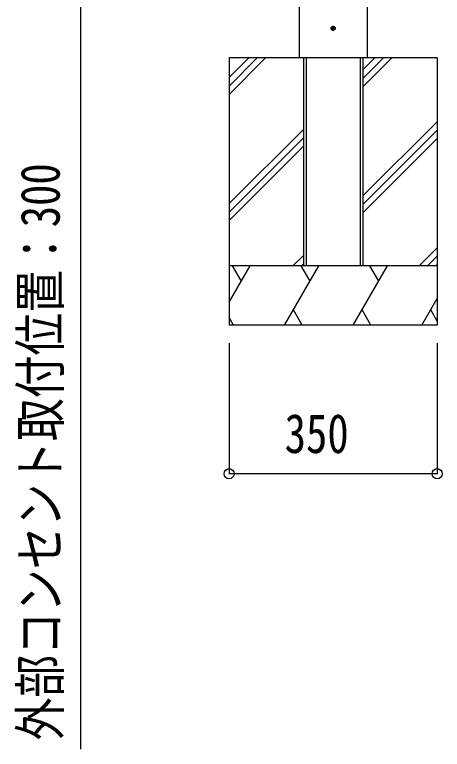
# Model space of a CAD drawing. Units: millimetres, scale not verified. Extents: x -8410 to 8410, y -5940 to 5940.
# Drawn here: x -5180 to -4461, y -232 to 1005 of the extents above; entities that cross this region are included whole.
import ezdxf
from ezdxf.enums import TextEntityAlignment as Align

# ---------------------------------------------------------------- set-up
doc = ezdxf.new("R2010")
doc.units = ezdxf.units.MM
doc.header["$LTSCALE"] = 30
for name, color, linetype in [('0-3_YKK_13', 4, 'Continuous'), ('0-4_YKK_A1', 4, 'Continuous'), ('0-5_YKK_D', 6, 'Continuous')]:
    doc.layers.add(name, color=color, linetype=linetype)
doc.styles.add('ＭＳ ゴシック', font='')
doc.styles.get('ＭＳ ゴシック').set_extended_font_data('MS Gothic')

msp = doc.modelspace()

# ---------------------------------------------------------------- linework, layer by layer
at = {"layer": '0-3_YKK_13'}
for p, q in [((-4649.11, 982), (-4640.81, 982)), ((-4647.01, 982.35), (-4647.01, 981.65)), ((-4647.01, 982.35), (-4645.81, 982.35)), ((-4647.01, 981.65), (-4645.81, 981.65)), ((-4645.31, 984.05), (-4644.61, 984.05)), ((-4645.31, 984.05), (-4645.31, 982.85)), ((-4645.31, 981.15), (-4645.31, 979.95)), ((-4645.31, 979.95), (-4644.61, 979.95)), ((-4644.96, 977.85), (-4644.96, 986.15)), ((-4644.61, 984.05), (-4644.61, 982.85)), ((-4644.61, 981.15), (-4644.61, 979.95)), ((-4644.11, 982.35), (-4642.91, 982.35)), ((-4644.11, 981.65), (-4642.91, 981.65)), ((-4642.91, 982.35), (-4642.91, 981.65))]:
    msp.add_line(p, q, dxfattribs=at)
msp.add_circle((-4644.96, 982), 3.5, dxfattribs=at)
for centre, start, end in [((-4645.81, 982.85), 270, 0), ((-4645.81, 981.15), 0, 90), ((-4644.11, 982.85), 180, 270), ((-4644.11, 981.15), 90, 180)]:
    msp.add_arc(centre, 0.5, start, end, dxfattribs=at)
at = {"layer": '0-4_YKK_A1'}
for p, q in [((-4701.96, 2499.5), (-4701.96, 932)), ((-4587.96, 2499.5), (-4587.96, 932)), ((-4819.96, 932), (-4819.96, 482)), ((-4694.96, 932), (-4819.96, 932)), ((-4819.96, 898.89), (-4786.86, 932)), ((-4819.96, 884.75), (-4772.71, 932)), ((-4819.96, 870.61), (-4758.57, 932)), ((-4587.96, 932), (-4701.96, 932)), ((-4694.96, 932), (-4694.96, 582)), ((-4690.46, 932), (-4690.46, 582)), ((-4599.46, 932), (-4599.46, 582)), ((-4469.96, 932), (-4594.96, 932)), ((-4594.96, 932), (-4594.96, 582)), ((-4594.96, 911.76), (-4574.72, 932)), ((-4594.96, 897.62), (-4560.58, 932)), ((-4594.96, 883.48), (-4546.44, 932)), ((-4469.96, 932), (-4469.96, 482)), ((-4594.96, 699.63), (-4469.96, 824.63)), ((-4819.96, 686.76), (-4694.96, 811.76)), ((-4594.96, 685.49), (-4469.96, 810.49)), ((-4819.96, 672.62), (-4694.96, 797.62)), ((-4594.96, 671.35), (-4469.96, 796.35)), ((-4819.96, 658.48), (-4694.96, 783.48)), ((-4500.46, 582), (-4469.96, 612.5)), ((-4712.59, 582), (-4694.96, 599.63)), ((-4486.32, 582), (-4469.96, 598.36)), ((-4469.96, 582), (-4819.96, 582)), ((-4819.96, 520.82), (-4784.64, 582)), ((-4814.64, 582), (-4799.64, 556.01)), ((-4726.9, 482), (-4669.17, 582)), ((-4699.17, 582), (-4684.17, 556.01)), ((-4698.45, 582), (-4694.96, 585.49)), ((-4611.43, 482), (-4553.7, 582)), ((-4583.7, 582), (-4568.7, 556.01)), ((-4472.18, 582), (-4469.96, 584.21)), ((-4495.96, 482), (-4469.96, 527.04)), ((-4696.9, 482), (-4711.9, 507.98)), ((-4581.43, 482), (-4596.43, 507.98)), ((-4469.96, 488.91), (-4480.96, 507.98)), ((-4812.37, 482), (-4819.96, 495.13)), ((-4469.96, 482), (-4819.96, 482))]:
    msp.add_line(p, q, dxfattribs=at)
at = {"layer": '0-5_YKK_D'}
for p, q in [((-4819.96, 452), (-4819.96, 231)), ((-4469.96, 452), (-4469.96, 231)), ((-4469.96, 232), (-4819.96, 232))]:
    msp.add_line(p, q, dxfattribs=at)
msp.add_lwpolyline([(-5069.96, 1332), (-5069.96, 1032), (-5069.96, -232)], dxfattribs=at)
for centre in [(-4819.96, 232), (-4469.96, 232)]:
    msp.add_circle(centre, 8.5, dxfattribs=at)

# ---------------------------------------------------------------- texts
at = {"layer": '0-5_YKK_D', "style": 'ＭＳ ゴシック', "width": 0.8}
msp.add_text('外部コンセント取付位置：300', height=65.98, rotation=90, dxfattribs=at).set_placement((-5084.96, -217), align=Align.BOTTOM_LEFT)
msp.add_text('350', height=65.98, dxfattribs=at).set_placement((-4726.56, 247), align=Align.BOTTOM_LEFT)

doc.saveas('drawing.dxf')
